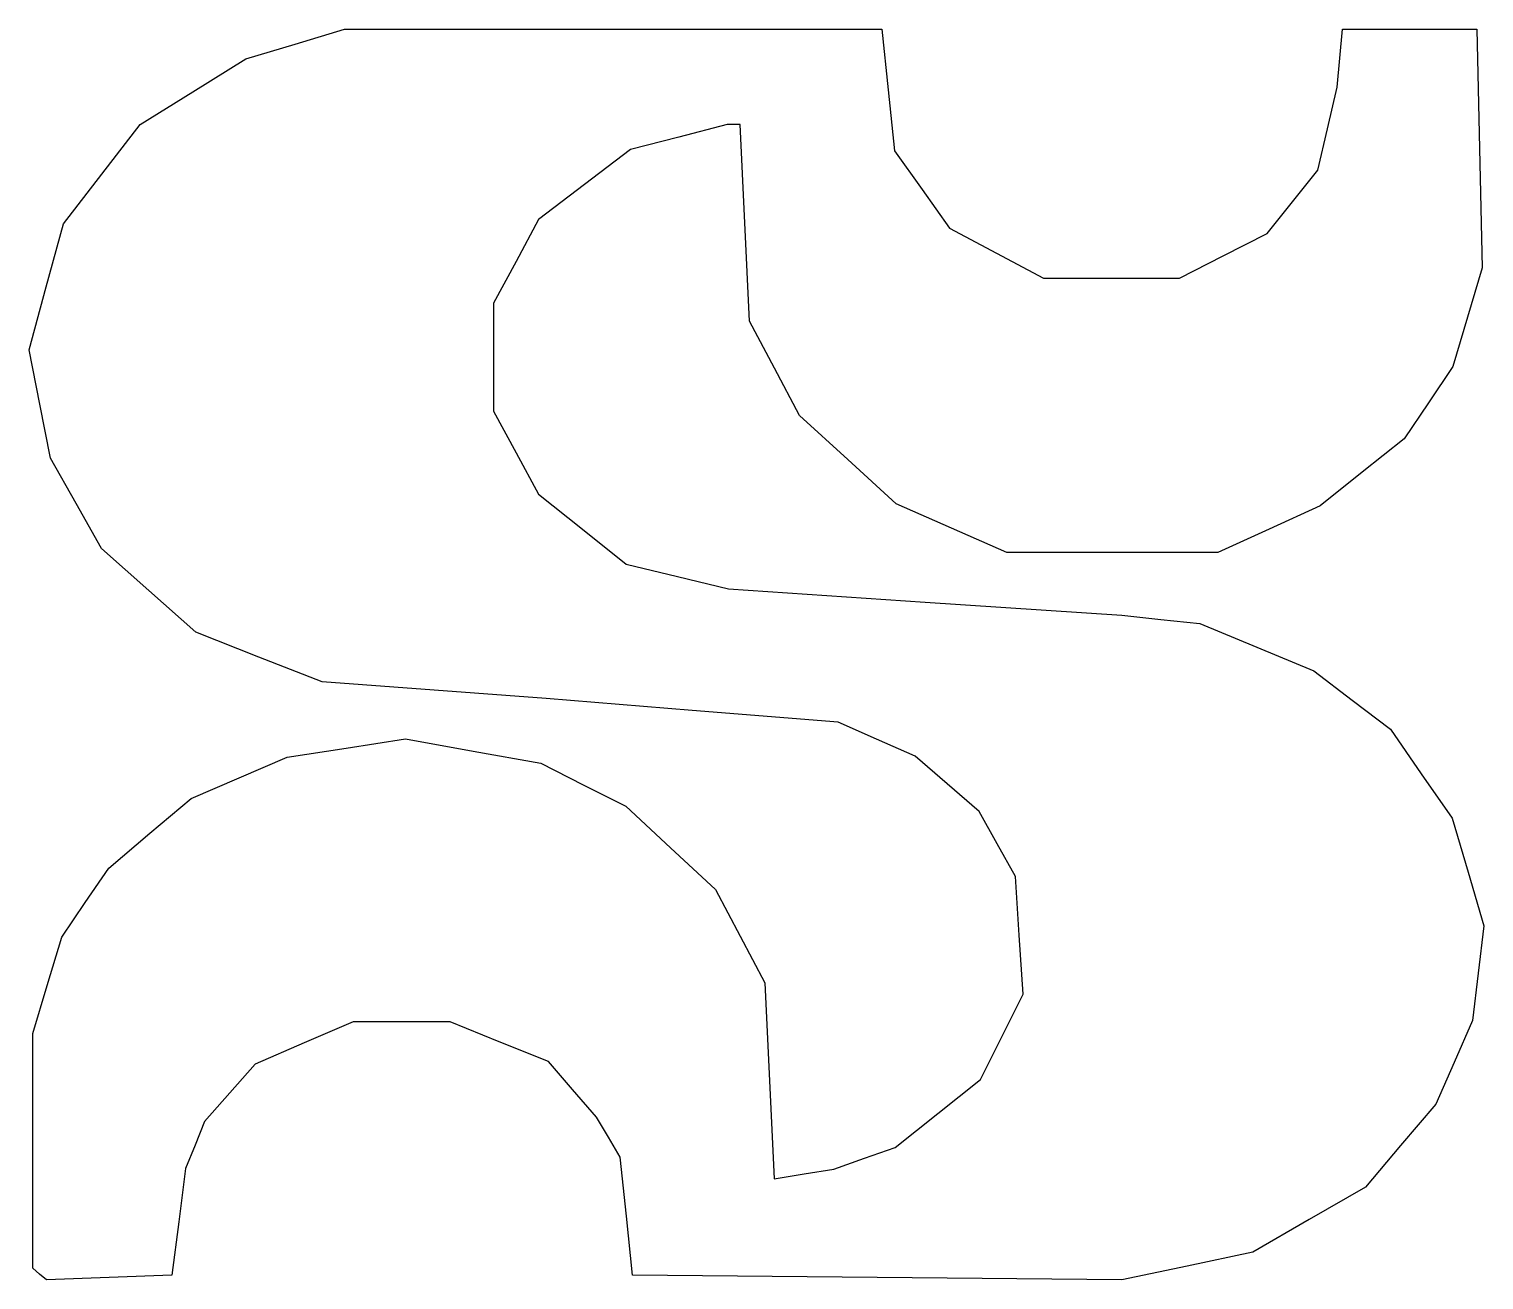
# Model space of a CAD drawing. Extents: x 354 to 536, y 529 to 685.
import ezdxf

# ---------------------------------------------------------------- set-up
doc = ezdxf.new("R2010")
doc.units = 0
doc.layers.add('Calque_1', color=7, linetype='CONTINUOUS')

msp = doc.modelspace()

# ---------------------------------------------------------------- linework, layer by layer
at = {"layer": 'Calque_1', "color": 7}
msp.add_lwpolyline([(355.04319, 529.511355), (354.19478, 530.246055), (354.19478, 544.909335), (354.19478, 559.572595), (356.00621, 565.594925), (357.81762, 571.617275), (360.74448, 575.935895), (363.67133, 580.254485), (368.82432, 584.598535), (373.9773, 588.942575), (379.972, 591.521575), (385.96669, 594.100555), (393.36576, 595.254745), (400.76483, 596.408925), (409.21473, 594.883205), (417.66463, 593.357515), (422.96959, 590.665315), (428.27453, 587.973125), (433.88091, 582.782835), (439.4872, 577.592585), (442.5805, 571.741635), (445.67375, 565.890675), (446.25547, 553.659635), (446.83716, 541.428605), (450.57169, 542.034475), (454.30625, 542.640335), (458.13039, 543.977745), (461.95455, 545.315175), (467.28639, 549.571145), (472.6182, 553.827085), (475.27268, 559.170495), (477.92716, 564.513875), (477.45659, 571.865065), (476.98602, 579.216235), (474.71403, 583.268895), (472.44206, 587.321545), (468.4378, 590.789095), (464.43356, 594.256625), (459.62388, 596.381445), (454.81416, 598.506275), (436.57613, 599.967325), (418.33807, 601.428395), (404.34207, 602.475315), (390.34607, 603.522265), (382.45317, 606.621375), (374.56029, 609.720485), (368.67244, 614.955085), (362.7846, 620.189685), (359.59893, 625.828205), (356.41326, 631.466715), (355.07073, 638.253825), (353.72821, 645.040915), (355.86817, 652.901495), (358.00813, 660.762045), (362.8013, 666.977775), (367.59446, 673.193475), (374.19603, 677.287125), (380.79759, 681.380795), (386.97896, 683.248615), (393.16034, 685.116465), (426.73066, 685.116465), (460.30097, 685.116465), (461.08538, 677.508285), (461.86984, 669.900105), (465.31338, 665.076885), (468.75692, 660.253655), (474.6259, 657.111495), (480.49491, 653.969335), (488.9815, 653.969335), (497.4681, 653.969335), (502.94747, 656.758835), (508.42685, 659.548355), (511.59105, 663.507395), (514.75525, 667.466435), (515.96998, 672.657595), (517.18472, 677.848785), (517.51738, 681.482625), (517.85007, 685.116465), (526.24264, 685.116465), (534.63523, 685.116465), (534.9687, 670.201395), (535.30222, 655.286305), (533.47488, 649.109525), (531.64753, 642.932735), (528.59218, 638.418035), (525.53685, 633.903315), (520.30296, 629.725505), (515.06903, 625.547705), (508.66643, 622.627605), (502.26385, 619.707505), (489.07553, 619.707505), (475.88718, 619.707505), (468.97448, 622.739085), (462.06184, 625.770665), (456.02102, 631.301795), (449.98021, 636.832925), (446.86795, 642.719755), (443.75571, 648.606635), (443.17145, 660.891665), (442.58716, 673.176715), (441.77043, 673.176715), (440.95365, 673.176715), (434.9165, 671.624175), (428.87927, 670.071635), (423.13607, 665.693875), (417.39288, 661.316105), (414.5801, 656.085355), (411.76732, 650.854605), (411.76732, 644.106085), (411.76732, 637.357555), (414.5713, 632.166355), (417.37526, 626.975175), (422.85995, 622.614875), (428.34465, 618.254565), (434.73131, 616.702105), (441.11792, 615.149655), (465.69617, 613.506805), (490.27447, 611.864005), (495.15201, 611.337915), (500.02954, 610.811875), (507.14137, 607.855975), (514.25325, 604.900125), (519.04903, 601.260235), (523.84477, 597.620325), (527.69664, 592.052105), (531.54851, 586.483905), (533.533, 579.751305), (535.51749, 573.018715), (534.80384, 567.106065), (534.09017, 561.193415), (531.79432, 555.961035), (529.49843, 550.728665), (525.11547, 545.558185), (520.73251, 540.387695), (513.68603, 536.312955), (506.63955, 532.238195), (498.45699, 530.517095), (490.27447, 528.795995), (459.70149, 529.088445), (429.12852, 529.380835), (428.36764, 536.752565), (427.60672, 544.124265), (426.11902, 546.615815), (424.63136, 549.107365), (421.62502, 552.593365), (418.61869, 556.079365), (412.48369, 558.553075), (406.34867, 561.026815), (400.28964, 561.038215), (394.23061, 561.049615), (388.09811, 558.403265), (381.9656, 555.756925), (378.80715, 552.170995), (375.64869, 548.585105), (374.46103, 545.634825), (373.27337, 542.684555), (372.42639, 536.033975), (371.57941, 529.383355), (363.7355, 529.081275), (355.89159, 528.779195)], close=True, dxfattribs=at)

doc.saveas('drawing.dxf')
